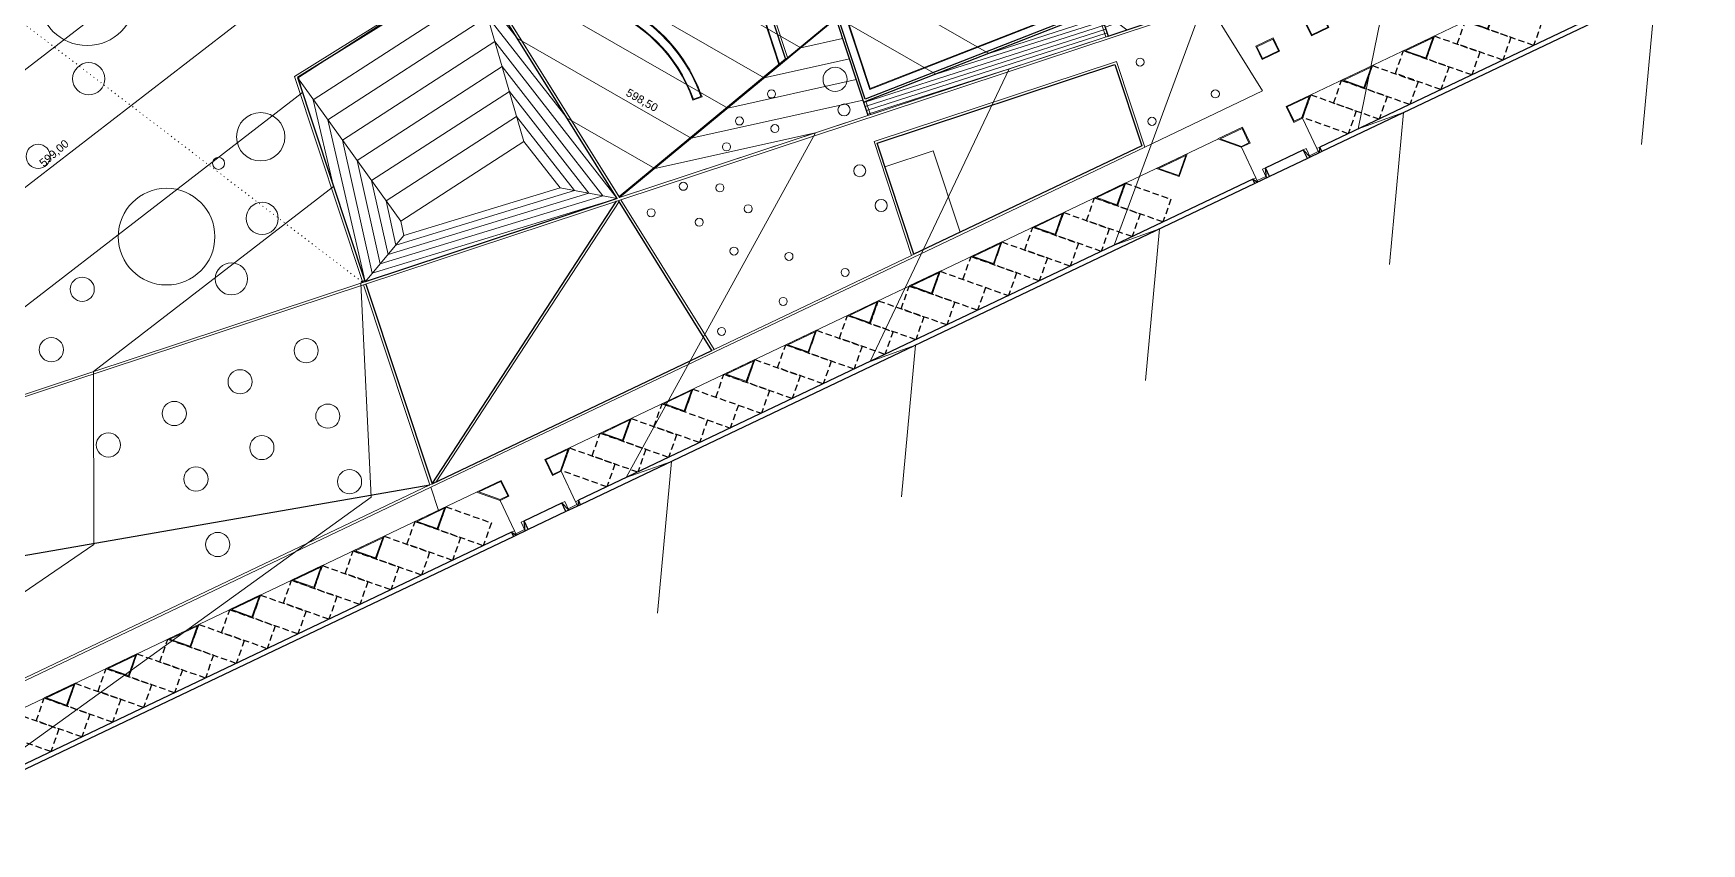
# Model space of a CAD drawing. Header units: metres. Extents: x 679381 to 680109, y 2748427 to 2748872.
# Drawn here: x 679786.2 to 679993.4, y 2748570.2 to 2748670.8 of the extents above; entities that cross this region are included whole.
import ezdxf
from ezdxf.enums import TextEntityAlignment as Align

# ---------------------------------------------------------------- set-up
doc = ezdxf.new("R2010")
doc.units = ezdxf.units.M
doc.header["$MEASUREMENT"] = 0
doc.linetypes.add('ACAD_ISO07W100', pattern=[3, 0, -3])
doc.linetypes.add('LÍNEAS_OCULTAS2', pattern=[4.7625, 3.175, -1.5875])
doc.layers.get('0').update_dxf_attribs({"color": 5})
for name, color, linetype in [('02-L-Edge Line', 4, 'Continuous'), ('02-L-Edge Line Stair +10cm', 6, 'Continuous'), ('02-L-Edge Line Step -10cm', 6, 'Continuous'), ('02-L-Painted line', 253, 'Continuous'), ('02-L-Plan Change', 8, 'Continuous')]:
    doc.layers.add(name, color=color, linetype=linetype)
for name, color, linetype, lineweight in [('02-L-Level Curves 0.25-0.75m', 33, 'Continuous', 5), ('02-L-Level Curves 0.50m', 33, 'Continuous', 5), ('02-L-Level Curves 1m', 37, 'Continuous', 5), ('02-L-Material Change', 251, 'Continuous', 5), ('04-BK-Tree Pit', 6, 'Continuous', 5)]:
    doc.layers.add(name, color=color, linetype=linetype, lineweight=lineweight)
doc.styles.get("Standard").update_dxf_attribs({"font": 'arial.ttf'})

# ---------------------------------------------------------------- blocks, each defined once
blk = doc.blocks.new('ALCORQUE RECTANGULAR')
blk.add_lwpolyline([(679903.39, 2748647.42), (679902.7, 2748648.87), (679904.69, 2748649.81), (679905.38, 2748648.37)], close=True)
at = {"layer": '02-L-Material Change'}
blk.add_lwpolyline([(679903.34, 2748647.29), (679902.57, 2748648.92), (679904.74, 2748649.95), (679905.51, 2748648.32)], close=True, dxfattribs=at)
blk = doc.blocks.new('Alcorque Parking 8m2')
blk.add_lwpolyline([(2.32, 1.23), (-0.19, 2.12), (-1.08, -0.38)], close=True)
at = {"layer": '02-L-Material Change'}
blk.add_lwpolyline([(2.58, 1.24), (-0.25, 2.25), (-1.25, -0.58)], close=True, dxfattribs=at)
blk = doc.blocks.new('Escocell 3m')
blk.add_circle((0, 0), 1.5)
blk = doc.blocks.new('Tree Pit 1.5m')
blk.add_circle((0, 0), 0.75)
blk = doc.blocks.new('Escocell 4m')
blk.add_circle((0, 0), 2)
blk = doc.blocks.new('Tree Pit 6m')
blk.add_circle((0, 0), 3)
blk = doc.blocks.new('Tree Pit 12m')
at = {"ltscale": 0.3}
blk.add_circle((0, 0), 6, dxfattribs=at)
blk = doc.blocks.new('Tree Pit Ford')
at = {"ltscale": 0.3}
blk.add_lwpolyline([(-0.05, 1.15), (1.93, -0.83), (-1.1, -0.83), (-1.1, 1.15)], close=True, dxfattribs=at)
at = {"layer": '02-L-Material Change', "ltscale": 0.3}
blk.add_lwpolyline([(0, 1.25), (2.18, -0.93), (-1.2, -0.93), (-1.2, 1.25)], close=True, dxfattribs=at)

msp = doc.modelspace()

# ---------------------------------------------------------------- linework, layer by layer
at = {"layer": '02-L-Edge Line', "ltscale": 0.3}
for points in [[(679911.9, 2748694.08), (679919.71, 2748670.42)], [(679918.64, 2748673.64), (679889.35, 2748662.22)], [(679889.89, 2748660.57), (679885.91, 2748672.61)]]:
    msp.add_lwpolyline(points, dxfattribs=at)
at = {"layer": '02-L-Edge Line Stair +10cm'}
for points in [[(679919.71, 2748670.42), (679932.41, 2748674.62)], [(679946.27, 2748656.09), (679944.46, 2748655.23)], [(679939.76, 2748652.99), (679937.95, 2748652.13)], [(679854.17, 2748612.26), (679852.36, 2748611.4)], [(679847.66, 2748609.17), (679845.86, 2748608.31)]]:
    msp.add_lwpolyline(points, dxfattribs=at)
at = {"layer": '02-L-Edge Line Step -10cm', "ltscale": 0.3}
msp.add_line((679858.72, 2748650.28), (679827.41, 2748639.94), dxfattribs=at)
at = {"layer": '02-L-Edge Line Step -10cm', "lineweight": 0, "ltscale": 0.2}
msp.add_line((679827.12, 2748639.84), (679662.3, 2748585.41), dxfattribs=at)
at = {"layer": '02-L-Edge Line Step -10cm'}
msp.add_line((679827.5, 2748639.65), (679835.73, 2748614.86), dxfattribs=at)
for points in [[(679889.53, 2748662.61), (679876.75, 2748701.3), (679898.67, 2748714.97), (679911.62, 2748693.95), (679918.27, 2748673.82)], [(679841.11, 2748679.07), (679869.91, 2748697.03), (679879.64, 2748667.56)], [(679858.71, 2748650.28), (679840.86, 2748678.91), (679819, 2748665.27), (679827.41, 2748639.94)], [(679918.26, 2748673.81), (679918.26, 2748673.81), (679889.53, 2748662.61)], [(679879.64, 2748667.56), (679858.95, 2748650.47)], [(679835.73, 2748614.86), (679870.49, 2748631.4), (679858.88, 2748650.02)]]:
    msp.add_lwpolyline(points, dxfattribs=at)
msp.add_lwpolyline([(679891.02, 2748657.15), (679920.55, 2748666.91), (679923.89, 2748656.81), (679895.58, 2748643.34)], close=True, dxfattribs=at)
at = {"layer": '02-L-Level Curves 0.25-0.75m', "ltscale": 0.3}
for p, q in [((679826.4, 2748654.99), (679844.42, 2748666.65)), ((679844.42, 2748666.65), (679856.94, 2748650.61)), ((679828.21, 2748652.48), (679845.33, 2748663.55)), ((679830.02, 2748649.96), (679846.23, 2748660.45)), ((679846.23, 2748660.45), (679853.41, 2748651.26)), ((679829.27, 2748642.15), (679826.4, 2748654.99)), ((679856.94, 2748650.61), (679829.27, 2748642.15)), ((679853.41, 2748651.26), (679831.24, 2748644.49)), ((679831.24, 2748644.49), (679830.02, 2748649.96))]:
    msp.add_line(p, q, dxfattribs=at)
for points in [[(679918.93, 2748672.76), (679904.88, 2748668.27), (679853.82, 2748697.56)], [(679919.1, 2748672.27), (679898.29, 2748665.71), (679848.51, 2748694.26)], [(679889.37, 2748662.18), (679889.36, 2748662.18), (679886.73, 2748670.13), (679881.52, 2748668.98), (679843.21, 2748690.96)], [(679974.96, 2748688.8), (679974.96, 2748688.8), (679931.86, 2748675.51), (679929.85, 2748678.77), (679925.19, 2748677.23), (679924.05, 2748678.1), (679917.85, 2748676.06), (679919.26, 2748671.79), (679889.36, 2748662.18)], [(679808.69, 2748684.4), (679759.05, 2748646.16)], [(679764.87, 2748621.24), (679819.61, 2748663.42), (679819.11, 2748665.27), (679837.28, 2748677.04), (679840.73, 2748679.69), (679872.45, 2748661.49), (679888.42, 2748665.03), (679889.68, 2748661.2), (679919.58, 2748670.81), (679919.33, 2748671.55), (679920.89, 2748672.06), (679922.04, 2748671.19), (679931.46, 2748674.3), (679920.45, 2748644.47), (679926.09, 2748646.49)], [(679865.47, 2748617.64), (679859.83, 2748615.62), (679883.35, 2748658.42), (679863.39, 2748654), (679852.5, 2748660.24), (679842.62, 2748672.86), (679822.78, 2748660.02), (679827.35, 2748640.12), (679826.89, 2748639.76), (679828.16, 2748613.19), (679776.33, 2748575.89), (679765.77, 2748570.2)]]:
    msp.add_lwpolyline(points, dxfattribs=at)
at = {"layer": '02-L-Level Curves 0.50m', "ltscale": 0.3}
for p, q in [((679845.33, 2748663.55), (679855.18, 2748650.93)), ((679830.26, 2748643.32), (679828.21, 2748652.48)), ((679855.18, 2748650.93), (679830.26, 2748643.32))]:
    msp.add_line(p, q, dxfattribs=at)
for points in [[(679753.59, 2748579.93), (679793.69, 2748607.34), (679793.66, 2748628.79), (679823.48, 2748651.77), (679820.97, 2748662.53), (679841.72, 2748675.96), (679846.34, 2748670.12), (679867.92, 2748657.74), (679889.26, 2748662.47), (679889.84, 2748660.72), (679907.42, 2748666.37), (679890.14, 2748630.05), (679895.78, 2748632.07)], [(679987.72, 2748675.81), (679985.99, 2748656.98)], [(679926.09, 2748646.49), (679924.37, 2748627.66)], [(679895.77, 2748632.06), (679894.04, 2748613.23)], [(679865.47, 2748617.64), (679863.74, 2748598.81)]]:
    msp.add_lwpolyline(points, dxfattribs=at)
at = {"layer": '02-L-Level Curves 1m', "ltscale": 0.3}
for p, q in [((679831.83, 2748647.45), (679847.13, 2748657.35)), ((679847.13, 2748657.35), (679851.65, 2748651.59)), ((679851.65, 2748651.59), (679832.22, 2748645.66)), ((679832.22, 2748645.66), (679831.83, 2748647.45))]:
    msp.add_line(p, q, dxfattribs=at)
for points in [[(679919.41, 2748671.3), (679889.52, 2748661.69), (679887.57, 2748667.58), (679876.99, 2748665.24), (679837.9, 2748687.66)], [(679956.41, 2748660.92), (679950.77, 2748658.9), (679955.52, 2748682.25)], [(679814.83, 2748674.53), (679765.2, 2748636.29)], [(679858.71, 2748650.28), (679828.29, 2748640.98), (679824.59, 2748657.5), (679843.52, 2748669.75), (679858.71, 2748650.28)], [(679956.41, 2748660.92), (679954.68, 2748642.08)]]:
    msp.add_lwpolyline(points, dxfattribs=at)
at = {"layer": '02-L-Material Change', "ltscale": 0.3}
for p, q in [((680010.26, 2748694.25), (679944.88, 2748663.14)), ((679890.64, 2748657.34), (679920.74, 2748667.29)), ((679920.74, 2748667.29), (679924.25, 2748656.65)), ((679924.25, 2748656.65), (679895.4, 2748642.92)), ((679944.3, 2748656.48), (679944.82, 2748655.4)), ((679945.82, 2748656.1), (679944.73, 2748655.58)), ((679939.31, 2748653), (679938.23, 2748652.49)), ((679939.4, 2748652.82), (679938.88, 2748653.91)), ((679827.21, 2748639.56), (679835.46, 2748614.73)), ((679852.21, 2748612.66), (679852.72, 2748611.57)), ((679853.72, 2748612.27), (679852.64, 2748611.76)), ((679847.22, 2748609.18), (679846.13, 2748608.66)), ((679847.3, 2748609, 0), (679846.79, 2748610.08))]:
    msp.add_line(p, q, dxfattribs=at)
at = {"layer": '02-L-Material Change', "lineweight": 0, "ltscale": 0.2}
for p, q in [((679975.49, 2748688.84), (679859.01, 2748650.37)), ((679975.57, 2748688.55), (679859.17, 2748650.11)), ((679859.17, 2748650.11), (679662.11, 2748585.03))]:
    msp.add_line(p, q, dxfattribs=at)
at = {"layer": '02-L-Material Change', "ltscale": 0.3}
for points in [[(679879.89, 2748667.76), (679870.08, 2748697.49), (679840.95, 2748679.32)], [(679924.25, 2748656.65), (679938.87, 2748663.62), (679932.61, 2748673.74), (679932.42, 2748674.3)], [(679889.63, 2748662.33), (679890.17, 2748660.67)], [(679943.85, 2748660.23), (679945.65, 2748656.46)], [(679852.79, 2748619.31), (679933.36, 2748657.65)], [(679936.26, 2748656.62), (679938.06, 2748652.85)], [(679901.33, 2748646.07), (679897.99, 2748656.18), (679891.99, 2748654.2)], [(679938.06, 2748652.85), (679938.32, 2748652.31)], [(679835.73, 2748614.86), (679858.63, 2748649.93)], [(679836.25, 2748615.11), (679858.96, 2748649.89)], [(679895.3, 2748643.21), (679895.58, 2748643.34)], [(679827.41, 2748639.94), (679827.12, 2748639.84)], [(679835.55, 2748614.44), (679870.92, 2748631.27)], [(679870.49, 2748631.4), (679870.76, 2748631.53)], [(679851.76, 2748616.41), (679853.55, 2748612.63)], [(679760.95, 2748578.91), (679835.55, 2748614.44)], [(679760.97, 2748579.26), (679835.46, 2748614.73)], [(679835.46, 2748614.73), (679835.73, 2748614.86)], [(679844.17, 2748612.8), (679845.96, 2748609.02)], [(679845.96, 2748609.02), (679846.22, 2748608.48)]]:
    msp.add_lwpolyline(points, dxfattribs=at)
at = {"layer": '02-L-Material Change', "lineweight": 0, "ltscale": 0.2}
for points in [[(679910.49, 2748694.07), (679910.8, 2748693.56), (679917.15, 2748674.34), (679890.09, 2748663.79), (679884.91, 2748679.49)], [(679910.55, 2748693.79), (679910.71, 2748693.52), (679917.02, 2748674.4), (679890.15, 2748663.93), (679885.05, 2748679.38)], [(679918.36, 2748673.53), (679919.42, 2748670.33)], [(679885.88, 2748672.71), (679858.95, 2748650.47)], [(679885.91, 2748672.61), (679859.01, 2748650.38)], [(679776.03, 2748582.79), (679841.26, 2748613.83)]]:
    msp.add_lwpolyline(points, dxfattribs=at)
at = {"layer": '02-L-Material Change', "linetype": 'ACAD_ISO07W100', "ltscale": 0.15}
msp.add_lwpolyline([(679760, 2748691.01), (679827.12, 2748639.84)], dxfattribs=at)
at = {"layer": '02-L-Material Change'}
for points in [[(679840.7, 2748679.17), (679818.64, 2748665.41), (679827.12, 2748639.84)], [(679841.11, 2748679.07), (679859.01, 2748650.37)], [(679876.3, 2748674.49), (679878.82, 2748666.88)], [(679876.36, 2748674.63), (679878.9, 2748666.94)], [(679869.26, 2748662.87), (679868.13, 2748662.48)], [(679869.13, 2748662.93), (679868.19, 2748662.6)], [(679859.17, 2748650.11), (679869.34, 2748633.81), (679870.76, 2748631.53), (679895.3, 2748643.21), (679890.64, 2748657.34)], [(679870.92, 2748631.27), (679895.4, 2748642.92)], [(679836.51, 2748611.56), (679835.55, 2748614.44)]]:
    msp.add_lwpolyline(points, dxfattribs=at)
for points in [[(679841.59, 2748678.3), (679842.54, 2748678.9), (679856.35, 2748674.24, -0.229974), (679868.19, 2748662.6)], [(679841.64, 2748678.22), (679842.55, 2748678.79), (679856.32, 2748674.15, -0.231359), (679868.13, 2748662.48)], [(679869.13, 2748662.93, 0.15233), (679861.98, 2748672.46, 0.16192), (679874.48, 2748673.73, 0.012143), (679876.36, 2748674.63, 0.011556)], [(679869.26, 2748662.87, 0.147763), (679862.41, 2748672.27, 0.155998), (679874.52, 2748673.63, 0.011469), (679876.3, 2748674.49, 0.011469)]]:
    msp.add_lwpolyline(points, format="xyb", dxfattribs=at)
msp.add_lwpolyline([(679831.83, 2748647.45), (679847.13, 2748657.35), (679851.65, 2748651.59), (679832.22, 2748645.66)], close=True, dxfattribs=at)
at = {"layer": '02-L-Material Change', "ltscale": 0.3, "elevation": 0}
for points in [[(679943.94, 2748656.31), (679944.3, 2748656.48)], [(679946.01, 2748656.63), (679945.64, 2748656.46)], [(679945.9, 2748655.92), (679945.65, 2748656.46)], [(679937.7, 2748652.68), (679938.06, 2748652.85)], [(679939.25, 2748654.08), (679938.88, 2748653.91)], [(679851.84, 2748612.49), (679852.21, 2748612.66)], [(679853.91, 2748612.81), (679853.55, 2748612.63)], [(679853.81, 2748612.09), (679853.55, 2748612.63)], [(679845.6, 2748608.85), (679845.96, 2748609.02)], [(679847.15, 2748610.25), (679846.79, 2748610.08)]]:
    msp.add_lwpolyline(points, dxfattribs=at)
at = {"layer": '02-L-Painted line', "linetype": 'LÍNEAS_OCULTAS2', "ltscale": 0.25}
for points in [[(679966.91, 2748671.27), (679967.92, 2748674.1), (679973.57, 2748672.09), (679972.57, 2748669.26)], [(679963.08, 2748669.45), (679964.09, 2748672.28), (679969.74, 2748670.27), (679968.74, 2748667.44)], [(679959.23, 2748667.61), (679960.23, 2748670.44), (679965.89, 2748668.43), (679964.88, 2748665.61)], [(679955.4, 2748665.79), (679956.4, 2748668.62), (679962.06, 2748666.61), (679961.05, 2748663.78)], [(679947.72, 2748662.11), (679948.72, 2748664.93), (679954.38, 2748662.93), (679953.37, 2748660.1)], [(679951.55, 2748663.93), (679952.55, 2748666.76), (679958.21, 2748664.75), (679957.2, 2748661.92)], [(679943.89, 2748660.31), (679944.89, 2748663.14), (679950.54, 2748661.13), (679949.54, 2748658.31)], [(679917.03, 2748647.53), (679918.03, 2748650.36), (679923.69, 2748648.35), (679922.68, 2748645.53)], [(679920.86, 2748649.36), (679921.87, 2748652.18), (679927.52, 2748650.18), (679926.52, 2748647.35)], [(679913.19, 2748645.7), (679914.19, 2748648.53), (679919.84, 2748646.52), (679918.84, 2748643.7)], [(679909.35, 2748643.88), (679910.36, 2748646.71), (679916.01, 2748644.7), (679915.01, 2748641.87)], [(679905.51, 2748642.05), (679906.51, 2748644.88), (679912.17, 2748642.87), (679911.16, 2748640.04)], [(679894, 2748636.58), (679895.01, 2748639.4), (679900.66, 2748637.4), (679899.66, 2748634.57)], [(679886.33, 2748632.92), (679887.33, 2748635.75), (679892.99, 2748633.74), (679891.98, 2748630.92)], [(679890.16, 2748634.75), (679891.16, 2748637.57), (679896.82, 2748635.57), (679895.81, 2748632.74)], [(679882.49, 2748631.09), (679883.49, 2748633.92), (679889.14, 2748631.91), (679888.14, 2748629.09)], [(679878.65, 2748629.27), (679879.66, 2748632.1), (679885.31, 2748630.09), (679884.31, 2748627.26)], [(679874.81, 2748627.44), (679875.81, 2748630.27), (679881.47, 2748628.26), (679880.46, 2748625.43)], [(679859.44, 2748620.13), (679860.45, 2748622.96), (679866.1, 2748620.95), (679865.1, 2748618.13)], [(679851.78, 2748616.49), (679852.78, 2748619.31), (679858.44, 2748617.31), (679857.43, 2748614.48)], [(679855.61, 2748618.31), (679856.62, 2748621.14), (679862.27, 2748619.13), (679861.27, 2748616.3)], [(679836.43, 2748609.18), (679837.44, 2748612.01), (679843.09, 2748610), (679842.09, 2748607.17)], [(679832.6, 2748607.36), (679833.61, 2748610.18), (679839.26, 2748608.18), (679838.26, 2748605.35)], [(679828.76, 2748605.53), (679829.76, 2748608.36), (679835.42, 2748606.35), (679834.41, 2748603.52)], [(679821.08, 2748601.88), (679822.09, 2748604.7), (679827.74, 2748602.69), (679826.74, 2748599.87)], [(679824.93, 2748603.71), (679825.93, 2748606.53), (679831.59, 2748604.52), (679830.58, 2748601.7)], [(679817.25, 2748600.05), (679818.26, 2748602.88), (679823.91, 2748600.87), (679822.91, 2748598.04)], [(679813.41, 2748598.22), (679814.41, 2748601.05), (679820.07, 2748599.04), (679819.06, 2748596.22)], [(679809.58, 2748596.4), (679810.58, 2748599.23), (679816.23, 2748597.22), (679815.23, 2748594.39)], [(679805.73, 2748594.57), (679806.74, 2748597.4), (679812.39, 2748595.39), (679811.39, 2748592.56)], [(679801.9, 2748592.75), (679802.91, 2748595.57), (679808.56, 2748593.57), (679807.56, 2748590.74)], [(679798.06, 2748590.92), (679799.06, 2748593.75), (679804.71, 2748591.74), (679803.71, 2748588.91)], [(679794.23, 2748589.1), (679795.23, 2748591.92), (679800.88, 2748589.91), (679799.88, 2748587.09)], [(679786.55, 2748585.44), (679787.55, 2748588.27), (679793.21, 2748586.26), (679792.2, 2748583.43)], [(679790.38, 2748587.27), (679791.39, 2748590.09), (679797.04, 2748588.08), (679796.04, 2748585.26)], [(679782.71, 2748583.61), (679783.71, 2748586.44), (679789.36, 2748584.43), (679788.36, 2748581.61)]]:
    msp.add_lwpolyline(points, close=True, dxfattribs=at)
for points in [[(679901.68, 2748640.23), (679902.68, 2748643.06), (679908.34, 2748641.05), (679907.33, 2748638.22)], [(679904.49, 2748639.22), (679903.49, 2748636.39), (679897.84, 2748638.4), (679898.84, 2748641.23), (679907.33, 2748638.22)], [(679870.98, 2748625.62), (679871.98, 2748628.45), (679877.64, 2748626.44), (679876.63, 2748623.61)], [(679867.12, 2748623.79), (679868.12, 2748626.61), (679876.63, 2748623.61)], [(679869.94, 2748622.78), (679868.94, 2748619.96), (679863.29, 2748621.96), (679864.29, 2748624.79), (679872.77, 2748621.78)], [(679873.78, 2748624.61), (679872.77, 2748621.78)]]:
    msp.add_lwpolyline(points, dxfattribs=at)
at = {"layer": '02-L-Plan Change'}
for p, q in [((680014.59, 2748689.27, 0), (679946.01, 2748656.63, 0)), ((680014.86, 2748688.73), (679946.27, 2748656.09)), ((679939.25, 2748654.08, 0), (679943.94, 2748656.31, 0)), ((679944.46, 2748655.23), (679939.76, 2748652.99)), ((679937.7, 2748652.68, 0), (679853.91, 2748612.81)), ((679937.95, 2748652.13), (679854.17, 2748612.26, 0)), ((679847.15, 2748610.25, 0), (679851.84, 2748612.49, 0)), ((679852.36, 2748611.4), (679847.66, 2748609.17)), ((679845.6, 2748608.85, 0), (679777.16, 2748576.28, 0)), ((679845.86, 2748608.31, 0), (679777.42, 2748575.74))]:
    msp.add_line(p, q, dxfattribs=at)
at = {"layer": '02-L-Plan Change', "lineweight": 0, "ltscale": 0.2}
msp.add_line((679858.95, 2748650.47), (679836.36, 2748686.69), dxfattribs=at)
for points in [[(679847.13, 2748657.35), (679840.86, 2748678.91)], [(679885.91, 2748672.61), (679858.99, 2748650.37)], [(679919.71, 2748670.42), (679858.99, 2748650.37)], [(679831.83, 2748647.45), (679819, 2748665.27)], [(679851.65, 2748651.59), (679858.72, 2748650.28)], [(679832.22, 2748645.66), (679827.41, 2748639.94)]]:
    msp.add_lwpolyline(points, dxfattribs=at)
msp.add_lwpolyline([(679831.83, 2748647.45), (679847.13, 2748657.35), (679851.65, 2748651.59), (679832.22, 2748645.66)], close=True, dxfattribs=at)
at = {"layer": '02-L-Plan Change', "elevation": 0}
for points in [[(679946.01, 2748656.63), (679945.9, 2748655.92)], [(679946.26, 2748656.09), (679946.01, 2748656.63)], [(679944.46, 2748655.23), (679943.94, 2748656.31)], [(679944.82, 2748655.4), (679943.94, 2748656.31)], [(679937.95, 2748652.13), (679937.7, 2748652.68)], [(679937.7, 2748652.68), (679938.32, 2748652.31)], [(679939.76, 2748652.99), (679939.25, 2748654.08)], [(679939.4, 2748652.82), (679939.25, 2748654.08)], [(679852.36, 2748611.4), (679851.84, 2748612.49)], [(679852.72, 2748611.57), (679851.84, 2748612.49)], [(679853.91, 2748612.81), (679853.81, 2748612.09)], [(679854.17, 2748612.26), (679853.91, 2748612.81)], [(679845.86, 2748608.31), (679845.6, 2748608.85)], [(679845.6, 2748608.85), (679846.22, 2748608.48)], [(679847.66, 2748609.17), (679847.15, 2748610.25)], [(679847.3, 2748609), (679847.15, 2748610.25)]]:
    msp.add_lwpolyline(points, dxfattribs=at)
at = {"layer": '02-L-Plan Change', "ltscale": 0.3}
for points in [[(679835.73, 2748614.86), (679858.63, 2748649.93)], [(679756.41, 2748601.02), (679770.02, 2748603.33), (679835.46, 2748614.73)]]:
    msp.add_lwpolyline(points, dxfattribs=at)
at = {"layer": '04-BK-Tree Pit', "linetype": 'Continuous'}
for centre in [(679923.68, 2748667.19), (679877.89, 2748663.24), (679933.03, 2748663.25), (679873.91, 2748659.89), (679878.31, 2748658.95), (679925.16, 2748659.84), (679872.3, 2748656.68), (679866.94, 2748651.78), (679871.48, 2748651.59), (679862.94, 2748648.5), (679874.99, 2748648.99), (679868.91, 2748647.32), (679873.23, 2748643.74), (679880.06, 2748643.08), (679887.04, 2748641.09), (679879.34, 2748637.49), (679871.69, 2748633.77)]:
    msp.add_circle(centre, 0.5, dxfattribs=at)

# ---------------------------------------------------------------- block references
at = {"layer": '04-BK-Tree Pit'}
for name, p in [('Tree Pit 12m', (679792.87, 2748675.25)), ('ALCORQUE RECTANGULAR', (41.63, 23.16)), ('ALCORQUE RECTANGULAR', (35.49, 20.24)), ('Tree Pit 6m', (679814.43, 2748657.92)), ('Tree Pit 1.5m', (679886.9, 2748661.26)), ('Tree Pit 1.5m', (679809.2, 2748654.63)), ('Tree Pit 1.5m', (679888.85, 2748653.71)), ('Tree Pit 12m', (679802.74, 2748645.53)), ('Tree Pit 1.5m', (679891.52, 2748649.4))]:
    msp.add_blockref(name, p, dxfattribs=at)
for name, p, xscale, rotation in [('Alcorque Parking 8m2', (679965.33, 2748672.86), -1, 230.8963178951805), ('Alcorque Parking 8m2', (679957.65, 2748669.2), -1, 230.8963178951805), ('Alcorque Parking 8m2', (679949.96, 2748665.54), -0.9999999999999992, 230.8937524196276), ('Tree Pit Ford', (679943.32, 2748661.36), -1, 205.4481099310774), ('Alcorque Parking 8m2', (679926.95, 2748654.59), -0.9999999999999992, 230.8937524196276), ('Alcorque Parking 8m2', (679919.27, 2748650.97), -0.9999999999999992, 230.8937524196276), ('Alcorque Parking 8m2', (679911.6, 2748647.32), -1, 230.8963178951805), ('Alcorque Parking 8m2', (679903.93, 2748643.67), -0.9999999999999992, 230.8937524196276), ('Alcorque Parking 8m2', (679896.25, 2748640.01), -0.9999999999999992, 230.8937524196276), ('Alcorque Parking 8m2', (679888.56, 2748636.36), -0.9999999999999992, 230.8937524196276), ('Alcorque Parking 8m2', (679880.9, 2748632.71), -0.9999999999999992, 230.8937524196276), ('Alcorque Parking 8m2', (679873.23, 2748629.06), -0.9999999999999992, 230.8937524196276), ('Alcorque Parking 8m2', (679865.53, 2748625.4), -0.9999999999999992, 230.8937524196276), ('Alcorque Parking 8m2', (679857.87, 2748621.75), -0.9999999999999992, 230.8937524196276), ('Tree Pit Ford', (679851.22, 2748617.54), -1, 205.4481099310774), ('Alcorque Parking 8m2', (679834.85, 2748610.79), -1, 230.8963178951805), ('Alcorque Parking 8m2', (679827.17, 2748607.14), -0.9999999999999992, 230.8937524196276), ('Alcorque Parking 8m2', (679819.49, 2748603.49), -1, 230.8963178951805), ('Alcorque Parking 8m2', (679811.82, 2748599.84), -0.9999999999999992, 230.8937524196276), ('Alcorque Parking 8m2', (679804.14, 2748596.18), -1, 230.8963178951805), ('Alcorque Parking 8m2', (679796.47, 2748592.53), -1, 230.8963178951805), ('Alcorque Parking 8m2', (679788.79, 2748588.88), -0.9999999999999992, 230.8937524196276)]:
    msp.add_blockref(name, p, dxfattribs=dict(at, xscale=xscale, rotation=rotation))
for name, p, rotation in [('Escocell 4m', (679793.07, 2748665.13), 25.95459756993445), ('Escocell 3m', (679885.79, 2748665.05), 25.95459756993445), ('Tree Pit Ford', (679935.72, 2748657.75), 205.4481098862595), ('Escocell 3m', (679786.79, 2748655.49), 25.95459756993445), ('Escocell 4m', (679814.62, 2748647.8), 25.95459756993445), ('Escocell 4m', (679810.79, 2748640.29), 25.95459756993445), ('Escocell 3m', (679792.26, 2748639), 25.95459756993445), ('Escocell 3m', (679788.43, 2748631.5), 25.95459756993445), ('Escocell 3m', (679820.08, 2748631.38), 25.95459756993445), ('Escocell 3m', (679811.87, 2748627.52), 25.95459756993445), ('Escocell 3m', (679803.7, 2748623.58), 25.95459756993445), ('Escocell 3m', (679822.77, 2748623.25), 25.95459756993445), ('Escocell 3m', (679795.51, 2748619.68), 25.95459756993445), ('Escocell 3m', (679814.58, 2748619.35), 25.95459756993445), ('Escocell 3m', (679806.39, 2748615.45), 25.95459756993445), ('Escocell 3m', (679825.47, 2748615.12), 25.95459756993445), ('Tree Pit Ford', (679843.63, 2748613.92), 205.4481098862595), ('Escocell 3m', (679809.09, 2748607.32), 25.95459756993445)]:
    msp.add_blockref(name, p, dxfattribs=dict(at, rotation=rotation))

# ---------------------------------------------------------------- texts
at = {"ltscale": 0.3}
msp.add_attdef('598,50', text='00.00', height=1, rotation=330.2643, dxfattribs=at).set_placement((679861.77, 2748662.4), align=Align.MIDDLE)
msp.add_attdef('599,00', text='00.00', height=1, rotation=40.8833).set_placement((679788.81, 2748655.83, 1.17), align=Align.MIDDLE)

doc.saveas('drawing.dxf')
